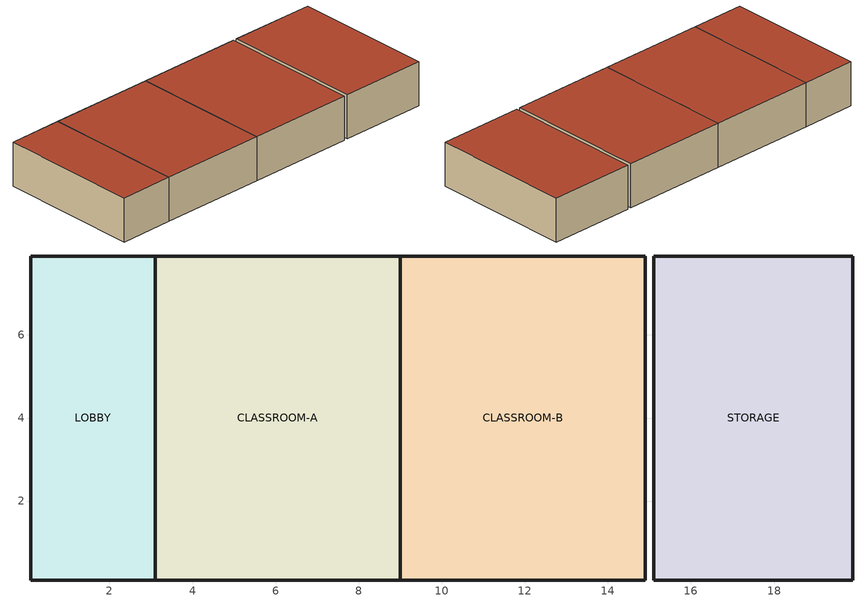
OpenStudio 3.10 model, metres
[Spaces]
LOBBY
 floor ground (EW3B09-ConstructionSet Floor): 0.1,0.1 0.1,7.9 3.1,7.9 3.1,0.1 z0
 wall outside (EW3B09-ConstructionSet Wall): 0.1,7.9 0.1,0.1 3.1,0.1 3.1,7.9 0.1,7.9 z0:2.44
 roof outside (EW3B09-ConstructionSet Roof): 3.1,0.1 3.1,7.9 0.1,7.9 0.1,0.1 z2.44
CLASSROOM-A
 floor ground (EW3B09-ConstructionSet Floor): 3.1,0.1 3.1,7.9 9,7.9 9,0.1 z0
 wall outside (EW3B09-ConstructionSet Wall): 3.1,7.9 3.1,0.1 9,0.1 9,7.9 3.1,7.9 z0:2.44
 roof outside (EW3B09-ConstructionSet Roof): 9,0.1 9,7.9 3.1,7.9 3.1,0.1 z2.44
CLASSROOM-B
 floor ground (EW3B09-ConstructionSet Floor): 9,0.1 9,7.9 14.9,7.9 14.9,0.1 z0
 wall outside (EW3B09-ConstructionSet Wall): 9,7.9 9,0.1 14.9,0.1 14.9,7.9 9,7.9 z0:2.44
 roof outside (EW3B09-ConstructionSet Roof): 14.9,0.1 14.9,7.9 9,7.9 9,0.1 z2.44
STORAGE
 floor ground (EW3B09-ConstructionSet Floor): 15.1,0.1 15.1,7.9 19.9,7.9 19.9,0.1 z0
 wall outside (EW3B09-ConstructionSet Wall): 15.1,7.9 15.1,0.1 19.9,0.1 19.9,7.9 15.1,7.9 z0:2.44
 roof outside (EW3B09-ConstructionSet Roof): 19.9,0.1 19.9,7.9 15.1,7.9 15.1,0.1 z2.44
[Building]
multi-cli-3-revit-archicad-openstudio-task-09-windows
[Material]
Name | Roughness | Thickness {m} | Conductivity {W/m-K} | Density {kg/m3} | Specific Heat {J/kg-K}
EW Wall Insulation | MediumSmooth | 0.2 | 0.08 | 160 | 900
EW Roof Insulation | MediumSmooth | 0.24 | 0.055 | 120 | 1000
EW Floor Slab | MediumRough | 0.18 | 1.4 | 2200 | 900
[Construction]
EW3B09-ConstructionSet Wall: EW Wall Insulation
EW3B09-ConstructionSet Roof: EW Roof Insulation
EW3B09-ConstructionSet Floor: EW Floor Slab
[BuildingStory]
Level 1: Nominal Z Coordinate {m}=0
[Space] Building Story=Level 1
Name | Thermal Zone | Design Specification Outdoor Air Object
LOBBY | LOBBY-ZN | LOBBY Outdoor Air
CLASSROOM-A | CLASSROOM-A-ZN | CLASSROOM-A Outdoor Air
CLASSROOM-B | CLASSROOM-B-ZN | CLASSROOM-B Outdoor Air
STORAGE | STORAGE-ZN | STORAGE Outdoor Air
[ThermalZone] Use Ideal Air Loads=Yes
Name | Thermostat
LOBBY-ZN | LOBBY Thermostat
CLASSROOM-A-ZN | CLASSROOM-A Thermostat
CLASSROOM-B-ZN | CLASSROOM-B Thermostat
STORAGE-ZN | STORAGE Thermostat
[Sizing:Zone] Zone Cooling Design Supply Air Temperature Input Method=SupplyAirTemperature; Zone Cooling Design Supply Air Temperature {C}=14; Zone Cooling Design Supply Air Temperature Difference {deltaC}=11.11; Zone Heating Design Supply Air Temperature Input Method=SupplyAirTemperature; Zone Heating Design Supply Air Temperature {C}=40; Zone Heating Design Supply Air Temperature Difference {deltaC}=11.11; Zone Cooling Design Supply Air Humidity Ratio {kg-H2O/kg-air}=0.0085; Zone Heating Design Supply Air Humidity Ratio {kg-H2O/kg-air}=0.008; Cooling Design Air Flow Method=DesignDay; Heating Design Air Flow Method=DesignDay; Account for Dedicated Outdoor Air System=No; Dedicated Outdoor Air System Control Strategy=NeutralSupplyAir; Dedicated Outdoor Air Low Setpoint Temperature for Design {C}=autosize; Dedicated Outdoor Air High Setpoint Temperature for Design {C}=autosize; Zone Load Sizing Method=Sensible Load Only No Latent Load; Zone Latent Cooling Design Supply Air Humidity Ratio Input Method=HumidityRatioDifference; Zone Cooling Design Supply Air Humidity Ratio Difference {kgWater/kgDryAir}=0.005; Zone Latent Heating Design Supply Air Humidity Ratio Input Method=HumidityRatioDifference; Zone Humidification Design Supply Air Humidity Ratio Difference {kgWater/kgDryAir}=0.005; Sizing Option=Coincident
LOBBY-ZN; CLASSROOM-A-ZN; CLASSROOM-B-ZN; STORAGE-ZN
[ThermostatSetpoint:DualSetpoint] Heating Setpoint Temperature Schedule=Heating Setpoint 20.0C; Cooling Setpoint Temperature Schedule=Cooling Setpoint 24.0C
LOBBY Thermostat; CLASSROOM-A Thermostat; CLASSROOM-B Thermostat; STORAGE Thermostat
[People:Definition] Number of People Calculation Method=People/Area; Fraction Radiant=0.3
Name | People per Space Floor Area {person/m2}
LOBBY People Definition | 0.04
CLASSROOM-A People Definition; CLASSROOM-B People Definition | 0.25
STORAGE People Definition | 0.01
[People] Activity Level Schedule=Occupant Activity 120W; Multiplier=1
Name | People Definition | Space or SpaceType | Number of People Schedule
LOBBY People | LOBBY People Definition | LOBBY | LOBBY LobbyShortOccupancy
CLASSROOM-A People | CLASSROOM-A People Definition | CLASSROOM-A | CLASSROOM-A ClassroomTeachingSchedule
CLASSROOM-B People | CLASSROOM-B People Definition | CLASSROOM-B | CLASSROOM-B ClassroomTeachingSchedule
STORAGE People | STORAGE People Definition | STORAGE | STORAGE StorageLowLoad
[Lights:Definition] Design Level Calculation Method=Watts/Area
Name | Watts per Space Floor Area {W/m2}
LOBBY Lights Definition | 6
CLASSROOM-A Lights Definition; CLASSROOM-B Lights Definition | 10
STORAGE Lights Definition | 3
[Lights] Fraction Replaceable=1
Name | Lights Definition | Space or SpaceType | Schedule
LOBBY Lights | LOBBY Lights Definition | LOBBY | LOBBY LobbyShortOccupancy
CLASSROOM-A Lights | CLASSROOM-A Lights Definition | CLASSROOM-A | CLASSROOM-A ClassroomTeachingSchedule
CLASSROOM-B Lights | CLASSROOM-B Lights Definition | CLASSROOM-B | CLASSROOM-B ClassroomTeachingSchedule
STORAGE Lights | STORAGE Lights Definition | STORAGE | STORAGE StorageLowLoad
[ElectricEquipment:Definition] Design Level Calculation Method=Watts/Area
Name | Watts per Space Floor Area {W/m2}
LOBBY Equipment Definition | 2
CLASSROOM-A Equipment Definition; CLASSROOM-B Equipment Definition | 8
STORAGE Equipment Definition | 1
[ElectricEquipment]
Name | Electric Equipment Definition | Space or SpaceType | Schedule
LOBBY Equipment | LOBBY Equipment Definition | LOBBY | LOBBY LobbyShortOccupancy
CLASSROOM-A Equipment | CLASSROOM-A Equipment Definition | CLASSROOM-A | CLASSROOM-A ClassroomTeachingSchedule
CLASSROOM-B Equipment | CLASSROOM-B Equipment Definition | CLASSROOM-B | CLASSROOM-B ClassroomTeachingSchedule
STORAGE Equipment | STORAGE Equipment Definition | STORAGE | STORAGE StorageLowLoad
[DesignSpecification:OutdoorAir] Outdoor Air Method=Sum
Name | Outdoor Air Flow per Person {m3/s-person}
LOBBY Outdoor Air | 0.008
CLASSROOM-A Outdoor Air; CLASSROOM-B Outdoor Air | 0.01
STORAGE Outdoor Air | 0.005
[Schedule:Ruleset]
Name | Default Day Schedule
Heating Setpoint 20.0C | Schedule Day 1
Cooling Setpoint 24.0C | Schedule Day 2
Occupant Activity 120W | Schedule Day 3
LOBBY LobbyShortOccupancy | Schedule Day 4
CLASSROOM-A ClassroomTeachingSchedule | Schedule Day 5
CLASSROOM-B ClassroomTeachingSchedule | Schedule Day 6
STORAGE StorageLowLoad | Schedule Day 7
[Schedule:Day]
Schedule Day 1: 24, 0, 20
Schedule Day 2: 24, 0, 24
Schedule Day 3: 24, 0, 120
Schedule Day 4: 7, 0, 0.02, 8, 0, 0.15, 17, 0, 0.35, 19, 0, 0.1, 24, 0, 0.02
Schedule Day 5; Schedule Day 6: 7, 0, 0.05, 8, 0, 0.2, 17, 0, 1, 19, 0, 0.25, 24, 0, 0.05
Schedule Day 7: 8, 0, 0.01, 18, 0, 0.1, 24, 0, 0.01
